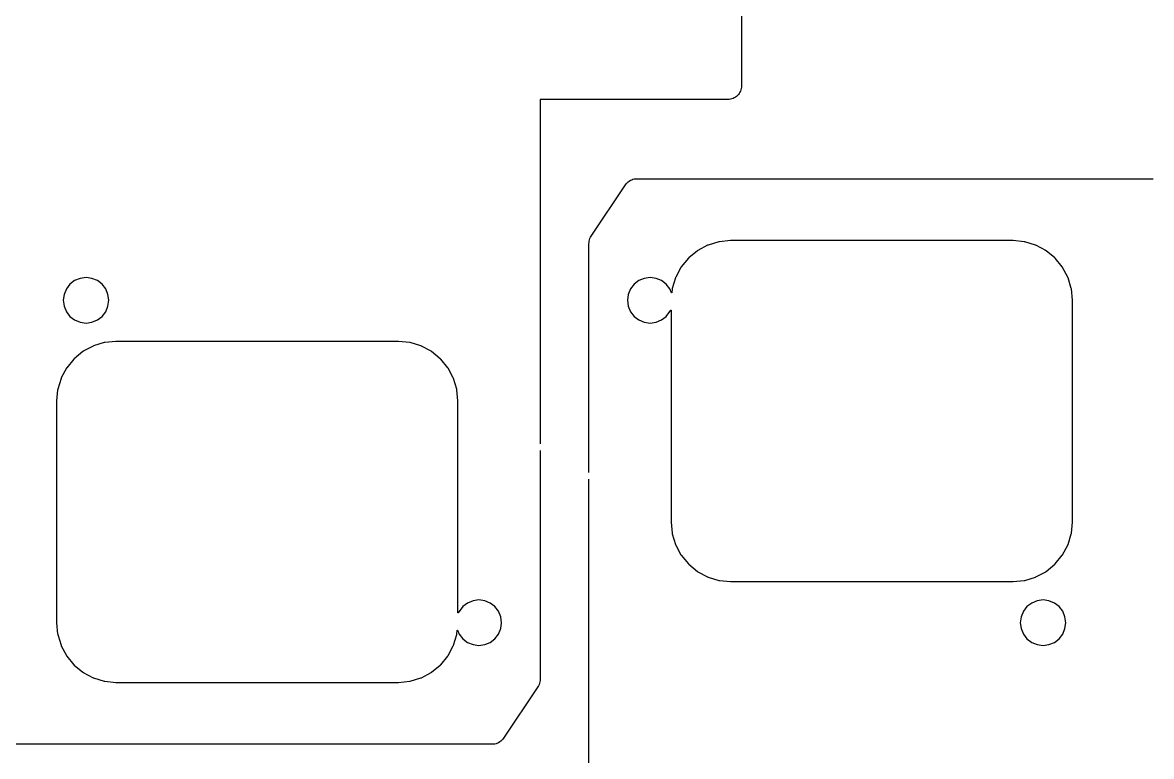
# Model space of a CAD drawing. Header units: millimetres. Extents: x 6 to 297, y 4 to 290.
# Drawn here: x 77.7 to 189.8, y 51.7 to 124.6 of the extents above; entities that cross this region are included whole.
import ezdxf

# ---------------------------------------------------------------- set-up
doc = ezdxf.new("R2010")
doc.units = ezdxf.units.MM
doc.layers.add('CUT', color=1, linetype='CONTINUOUS')

msp = doc.modelspace()

# ---------------------------------------------------------------- linework, layer by layer
at = {"layer": 'CUT', "color": 1}
for points in [[(149.075, 147.7018), (149.075, 118.2982), (149.0685, 118.1652), (149.0487, 118.0317), (149.0159, 117.9008), (148.9704, 117.7738), (148.9127, 117.6518), (148.8433, 117.536), (148.763, 117.4277), (148.6723, 117.3277), (148.5723, 117.237), (148.464, 117.1567), (148.3482, 117.0873), (148.2262, 117.0296), (148.0992, 116.9841), (147.9683, 116.9513), (147.8348, 116.9315), (147.7018, 116.925), (129.075, 116.925), (129.075, 82.7442)], [(133.925, 79.9058), (133.925, 102.6082), (133.9315, 102.7409), (133.9512, 102.8742), (133.9839, 103.0049), (134.0292, 103.1317), (134.0867, 103.2535), (134.1549, 103.3676), (137.5527, 108.4642), (137.632, 108.5713), (137.7226, 108.6715), (137.8226, 108.7623), (137.9311, 108.8429), (138.0469, 108.9124), (138.169, 108.9702), (138.2962, 109.0158), (138.4272, 109.0486), (138.5608, 109.0685), (138.6939, 109.075), (189.925, 109.075)], [(129.075, 82.0942), (129.075, 59.3918), (129.0685, 59.2591), (129.0488, 59.1258), (129.0161, 58.9951), (128.9708, 58.8683), (128.9133, 58.7465), (128.8451, 58.6324), (125.4473, 53.5358), (125.368, 53.4287), (125.2774, 53.3285), (125.1774, 53.2377), (125.0689, 53.1571), (124.9531, 53.0876), (124.831, 53.0298), (124.7038, 52.9842), (124.5728, 52.9514), (124.4392, 52.9315), (124.3061, 52.925), (73.075, 52.925)], [(133.925, 45.075), (133.925, 79.2558)]]:
    msp.add_lwpolyline(points, dxfattribs=at)
for points in [[(142.0779, 74.9738), (142.1866, 73.8704), (142.1905, 73.8444), (142.1969, 73.8189), (142.5187, 72.758), (142.5275, 72.7332), (142.5388, 72.7095), (143.0614, 71.7317), (143.0749, 71.7092), (143.0906, 71.6881), (143.7939, 70.831), (143.8116, 70.8116), (143.831, 70.7939), (144.6881, 70.0906), (144.7092, 70.0749), (144.7317, 70.0614), (145.7095, 69.5388), (145.7332, 69.5275), (145.758, 69.5187), (146.8189, 69.1969), (146.8444, 69.1905), (146.8704, 69.1866), (147.9738, 69.0779), (148.0338, 69.075), (175.9662, 69.075), (176.0262, 69.0779), (177.1296, 69.1866), (177.1556, 69.1905), (177.1811, 69.1969), (178.242, 69.5187), (178.2668, 69.5275), (178.2905, 69.5388), (179.2683, 70.0614), (179.2908, 70.0749), (179.3119, 70.0906), (180.169, 70.7939), (180.1884, 70.8116), (180.2061, 70.831), (180.9094, 71.6881), (180.9251, 71.7092), (180.9386, 71.7317), (181.4612, 72.7095), (181.4725, 72.7332), (181.4813, 72.758), (181.8031, 73.8189), (181.8095, 73.8444), (181.8134, 73.8704), (181.9221, 74.9738), (181.925, 75.0338), (181.925, 96.9662), (181.9221, 97.0262), (181.8134, 98.1296), (181.8095, 98.1556), (181.8031, 98.1811), (181.4813, 99.242), (181.4725, 99.2668), (181.4612, 99.2905), (180.9386, 100.2683), (180.9251, 100.2908), (180.9094, 100.3119), (180.2061, 101.169), (180.1884, 101.1884), (180.169, 101.2061), (179.3119, 101.9094), (179.2908, 101.9251), (179.2683, 101.9386), (178.2905, 102.4612), (178.2668, 102.4725), (178.242, 102.4813), (177.1811, 102.8031), (177.1556, 102.8095), (177.1296, 102.8134), (176.0262, 102.9221), (175.9662, 102.925), (148.0338, 102.925), (147.9738, 102.9221), (146.8704, 102.8134), (146.8444, 102.8095), (146.8189, 102.8031), (145.758, 102.4813), (145.7332, 102.4725), (145.7095, 102.4612), (144.7317, 101.9386), (144.7092, 101.9251), (144.6881, 101.9094), (143.831, 101.2061), (143.8116, 101.1884), (143.7939, 101.169), (143.0906, 100.3119), (143.0749, 100.2908), (143.0614, 100.2683), (142.5388, 99.2905), (142.5275, 99.2668), (142.5187, 99.242), (142.1969, 98.1811), (142.1905, 98.1556), (142.1866, 98.1296), (142.1498, 97.7556), (142.1083, 97.7495), (141.952, 98.127), (141.5938, 98.5938), (141.127, 98.952), (140.5834, 99.1771), (140, 99.2539), (139.4166, 99.1771), (138.873, 98.952), (138.4062, 98.5938), (138.048, 98.127), (137.8229, 97.5834), (137.7461, 97), (137.8229, 96.4166), (138.048, 95.873), (138.4062, 95.4062), (138.873, 95.048), (139.4166, 94.8229), (140, 94.7461), (140.5834, 94.8229), (141.127, 95.048), (141.5938, 95.4062), (142.0696, 96.0264), (142.075, 96.0246), (142.075, 75.0338), (142.0779, 74.9738)], [(85.5938, 95.4062), (85.952, 95.873), (86.1771, 96.4166), (86.2539, 97), (86.1771, 97.5834), (85.952, 98.127), (85.5938, 98.5938), (85.127, 98.952), (84.5834, 99.1771), (84, 99.2539), (83.4166, 99.1771), (82.873, 98.952), (82.4062, 98.5938), (82.048, 98.127), (81.8229, 97.5834), (81.7461, 97), (81.8229, 96.4166), (82.048, 95.873), (82.4062, 95.4062), (82.873, 95.048), (83.4166, 94.8229), (84, 94.7461), (84.5834, 94.8229), (85.127, 95.048), (85.5938, 95.4062)], [(120.9221, 87.0262), (120.8134, 88.1296), (120.8095, 88.1556), (120.8031, 88.1811), (120.4813, 89.242), (120.4725, 89.2668), (120.4612, 89.2905), (119.9386, 90.2683), (119.9251, 90.2908), (119.9094, 90.3119), (119.2061, 91.169), (119.1884, 91.1884), (119.169, 91.2061), (118.3119, 91.9094), (118.2908, 91.9251), (118.2683, 91.9386), (117.2905, 92.4612), (117.2668, 92.4725), (117.242, 92.4813), (116.1811, 92.8031), (116.1556, 92.8095), (116.1296, 92.8134), (115.0262, 92.9221), (114.9662, 92.925), (87.0338, 92.925), (86.9738, 92.9221), (85.8704, 92.8134), (85.8444, 92.8095), (85.8189, 92.8031), (84.758, 92.4813), (84.7332, 92.4725), (84.7095, 92.4612), (83.7317, 91.9386), (83.7092, 91.9251), (83.6881, 91.9094), (82.831, 91.2061), (82.8116, 91.1884), (82.7939, 91.169), (82.0906, 90.3119), (82.0749, 90.2908), (82.0614, 90.2683), (81.5388, 89.2905), (81.5275, 89.2668), (81.5187, 89.242), (81.1969, 88.1811), (81.1905, 88.1556), (81.1866, 88.1296), (81.0779, 87.0262), (81.075, 86.9662), (81.075, 65.0338), (81.0779, 64.9738), (81.1866, 63.8704), (81.1905, 63.8444), (81.1969, 63.8189), (81.5187, 62.758), (81.5275, 62.7332), (81.5388, 62.7095), (82.0614, 61.7317), (82.0749, 61.7092), (82.0906, 61.6881), (82.7939, 60.831), (82.8116, 60.8116), (82.831, 60.7939), (83.6881, 60.0906), (83.7092, 60.0749), (83.7317, 60.0614), (84.7095, 59.5388), (84.7332, 59.5275), (84.758, 59.5187), (85.8189, 59.1969), (85.8444, 59.1905), (85.8704, 59.1866), (86.9738, 59.0779), (87.0338, 59.075), (114.9662, 59.075), (115.0262, 59.0779), (116.1296, 59.1866), (116.1556, 59.1905), (116.1811, 59.1969), (117.242, 59.5187), (117.2668, 59.5275), (117.2905, 59.5388), (118.2683, 60.0614), (118.2908, 60.0749), (118.3119, 60.0906), (119.169, 60.7939), (119.1884, 60.8116), (119.2061, 60.831), (119.9094, 61.6881), (119.9251, 61.7092), (119.9386, 61.7317), (120.4612, 62.7095), (120.4725, 62.7332), (120.4813, 62.758), (120.8031, 63.8189), (120.8095, 63.8444), (120.8134, 63.8704), (120.8502, 64.2444), (120.8917, 64.2505), (121.048, 63.873), (121.4062, 63.4062), (121.873, 63.048), (122.4166, 62.8229), (123, 62.7461), (123.5834, 62.8229), (124.127, 63.048), (124.5938, 63.4062), (124.952, 63.873), (125.1771, 64.4166), (125.2539, 65), (125.1771, 65.5834), (124.952, 66.127), (124.5938, 66.5938), (124.127, 66.952), (123.5834, 67.1771), (123, 67.2539), (122.4166, 67.1771), (121.873, 66.952), (121.4062, 66.5938), (120.9304, 65.9736), (120.925, 65.9754), (120.925, 86.9662), (120.9221, 87.0262)], [(177.4062, 66.5938), (177.048, 66.127), (176.8229, 65.5834), (176.7461, 65), (176.8229, 64.4166), (177.048, 63.873), (177.4062, 63.4062), (177.873, 63.048), (178.4166, 62.8229), (179, 62.7461), (179.5834, 62.8229), (180.127, 63.048), (180.5938, 63.4062), (180.952, 63.873), (181.1771, 64.4166), (181.2539, 65), (181.1771, 65.5834), (180.952, 66.127), (180.5938, 66.5938), (180.127, 66.952), (179.5834, 67.1771), (179, 67.2539), (178.4166, 67.1771), (177.873, 66.952), (177.4062, 66.5938)]]:
    msp.add_lwpolyline(points, close=True, dxfattribs=at)

doc.saveas('drawing.dxf')
